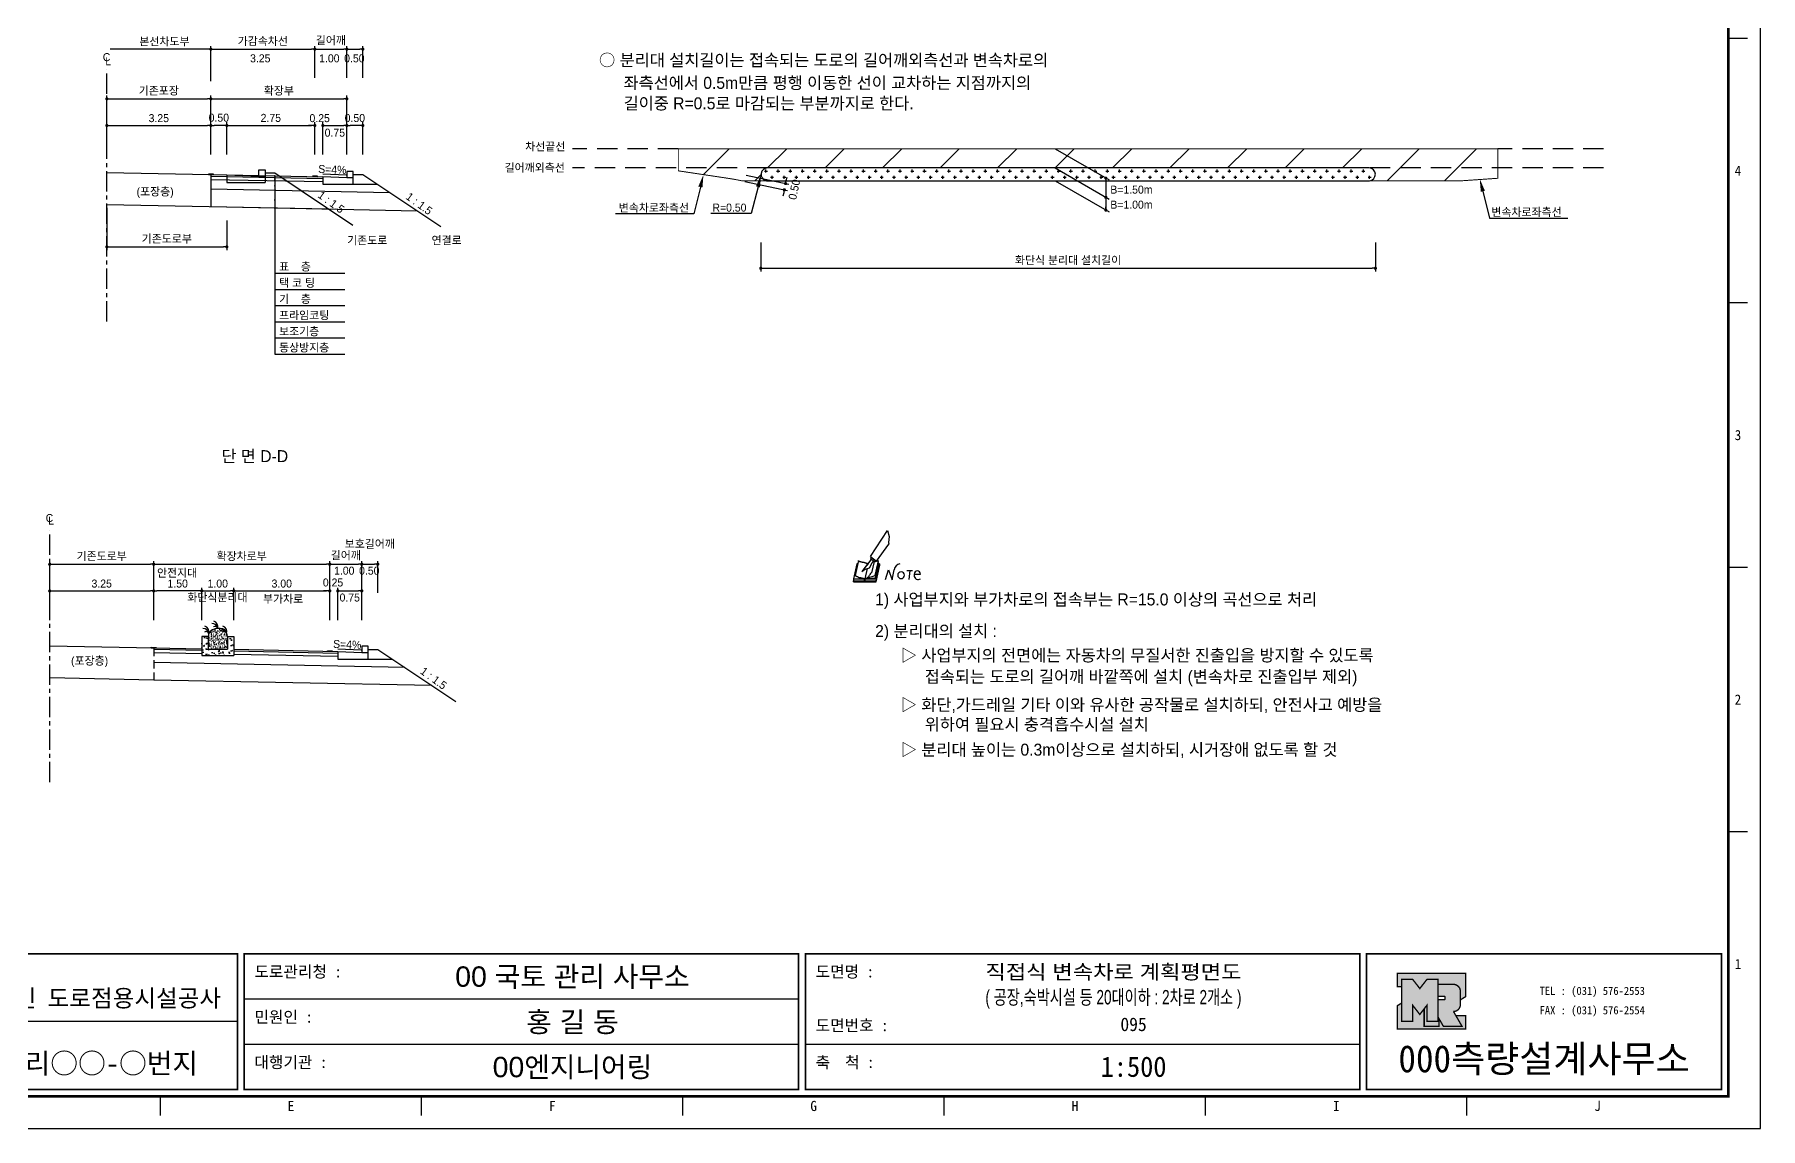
# Model space of a CAD drawing. Header units: millimetres. Extents: x 440 to 864, y 1 to 301.
# Drawn here: x 594.1 to 863.7, y 1.4 to 172.3 of the extents above; entities that cross this region are included whole.
import ezdxf
from ezdxf.enums import TextEntityAlignment as Align

# ---------------------------------------------------------------- set-up
doc = ezdxf.new("R2010")
doc.units = ezdxf.units.MM
doc.linetypes.add('CENTER', pattern=[50.8, 31.75, -6.35, 6.35, -6.35])
doc.linetypes.add('HIDDEN', pattern=[9.525, 6.35, -3.175])
for name, color, linetype in [('CC-GSTR-0004', 4, 'Continuous'), ('CM-LANE-0030', 30, 'Continuous'), ('CZ-DIMT-0002', 7, 'Continuous'), ('CZ-EXST-0002', 1, 'Continuous'), ('CZ-LIN1-0007', 7, 'Continuous'), ('CZ-LIN2-0003', 3, 'Continuous'), ('CZ-LINE-0001', 7, 'Continuous'), ('CZ-TEXT-BOX0', 7, 'Continuous'), ('TITLE', 7, 'Continuous')]:
    doc.layers.add(name, color=color, linetype=linetype)
doc.styles.add('견고딕', font='arial.ttf')
doc.styles.add('돋움', font='')
doc.styles.add('돋음체', font='')
doc.styles.get('돋움').set_extended_font_data('Dotum')
doc.styles.get('돋음체').set_extended_font_data('DotumChe')

# ---------------------------------------------------------------- blocks, each defined once
blk = doc.blocks.new('note')
for p, q in [((0.85, 3.5), (3.53, 7.57)), ((1.8, 2.79), (3.74, 5.46)), ((3.53, 7.57), (3.8, 6.64)), ((3.8, 6.64), (3.69, 5.72)), ((3.69, 5.72), (3.74, 5.46)), ((-1.01, 2.9), (-1.53, 0.52)), ((-1, 2.9), (-1.01, 2.9)), ((-0.98, 2.85), (-1, 2.9)), ((-0.95, 2.8), (-0.98, 2.85)), ((-0.9, 2.75), (-0.95, 2.8)), ((-0.85, 2.72), (-0.9, 2.75)), ((-0.79, 2.69), (-0.85, 2.72)), ((0.75, 2.77), (-0.46, 1.16)), ((1, 3.1), (0.75, 2.77)), ((0.85, 3.5), (1.8, 2.79)), ((1, 3.4), (0.85, 3.21)), ((0.85, 3.21), (1.52, 2.71)), ((1.47, 2.74), (1.01, 0.97)), ((1.16, 2.53), (1.37, 2.82)), ((2.13, 2.84), (1.44, 2.63)), ((1.52, 2.71), (1.66, 2.9)), ((1.6, 0.53), (2.13, 2.84)), ((-1.24, 2.36), (-1.77, 0)), ((-1.77, 0), (1.77, 0)), ((-1.77, 0), (-1.77, -0.3)), ((-1.53, 0.52), (-1.55, 0.54)), ((-1.48, 0.48), (-1.53, 0.52)), ((-1.43, 0.44), (-1.48, 0.48)), ((-1.38, 0.41), (-1.43, 0.44)), ((-1.33, 0.4), (-1.38, 0.41)), ((-1.27, 0.37), (-1.33, 0.4)), ((-1.22, 0.35), (-1.27, 0.37)), ((-1.13, 2.36), (-1.24, 2.36)), ((-1.17, 0.33), (-1.22, 0.35)), ((-1.12, 0.32), (-1.17, 0.33)), ((-1.02, 0.25), (-1.12, 0.32)), ((-0.97, 0.22), (-1.02, 0.25)), ((-0.93, 0.21), (-0.97, 0.22)), ((-0.88, 0.19), (-0.93, 0.21)), ((-0.8, 0.18), (-0.88, 0.19)), ((-0.75, 0.17), (-0.8, 0.18)), ((-0.74, 2.68), (-0.79, 2.69)), ((-0.7, 0.16), (-0.75, 0.17)), ((-0.69, 2.65), (-0.74, 2.68)), ((-0.64, 0.15), (-0.7, 0.16)), ((-0.64, 2.65), (-0.69, 2.65)), ((-0.59, 2.63), (-0.64, 2.65)), ((-0.58, 0.14), (-0.64, 0.15)), ((-0.54, 2.62), (-0.59, 2.63)), ((-0.53, 0.13), (-0.58, 0.14)), ((-0.48, 2.61), (-0.54, 2.62)), ((-0.48, 0.12), (-0.53, 0.13)), ((-0.43, 2.61), (-0.48, 2.61)), ((-0.43, 0.11), (-0.48, 0.12)), ((0.37, 2.24), (-0.46, 1.16)), ((-0.46, 1.16), (-0.08, 1.47)), ((-0.38, 2.59), (-0.43, 2.61)), ((-0.38, 0.08), (-0.43, 0.11)), ((-0.33, 2.59), (-0.38, 2.59)), ((-0.29, 0.06), (-0.38, 0.08)), ((-0.27, 2.58), (-0.33, 2.59)), ((-0.23, 0.05), (-0.29, 0.06)), ((-0.22, 2.57), (-0.27, 2.58)), ((-0.16, 0.04), (-0.23, 0.05)), ((-0.17, 2.56), (-0.22, 2.57)), ((-0.12, 2.55), (-0.17, 2.56)), ((-0.11, 0.03), (-0.16, 0.04)), ((-0.07, 2.53), (-0.12, 2.55)), ((-0.04, 0.02), (-0.11, 0.03)), ((-0.08, 1.47), (0.72, 1.75)), ((-0.01, 2.51), (-0.07, 2.53)), ((-0.05, -0.3), (-0.05, 0)), ((0, 0), (-0.04, 0.02)), ((0.04, 2.5), (-0.01, 2.51)), ((0.37, 1.63), (0, 0)), ((0, 0), (1.6, 0.53)), ((0, 0), (1.65, 0.18)), ((0, 0.01), (0.06, 0.04)), ((0, -0.3), (0, 0)), ((0.09, 2.48), (0.04, 2.5)), ((0.05, -0.3), (0.05, 0)), ((0.06, 0.04), (0.11, 0.07)), ((0.14, 2.48), (0.09, 2.48)), ((0.11, 0.07), (0.16, 0.09)), ((0.2, 2.47), (0.14, 2.48)), ((0.16, 0.09), (0.21, 0.12)), ((0.26, 2.43), (0.18, 2.46)), ((0.21, 0.12), (0.27, 0.14)), ((0.34, 2.4), (0.26, 2.43)), ((0.27, 0.14), (0.36, 0.19)), ((0.45, 2.37), (0.34, 2.4)), ((0.36, 0.19), (0.41, 0.22)), ((0.41, 0.22), (0.46, 0.27)), ((0.46, 0.27), (0.51, 0.3)), ((0.51, 0.3), (0.56, 0.34)), ((0.56, 0.34), (0.6, 0.4)), ((0.6, 0.4), (0.64, 0.45)), ((0.64, 0.45), (0.67, 0.51)), ((0.67, 0.51), (0.74, 0.58)), ((0.72, 1.75), (1.16, 2.53)), ((0.74, 0.58), (0.79, 0.63)), ((0.79, 0.63), (0.83, 0.68)), ((0.83, 0.68), (0.86, 0.73)), ((0.86, 0.73), (0.89, 0.79)), ((0.89, 0.84), (0.92, 0.89)), ((0.89, 0.79), (0.89, 0.84)), ((0.92, 0.89), (0.96, 0.95)), ((0.96, 0.95), (1.01, 0.97)), ((1.65, 0.18), (2.19, 2.48)), ((1.77, 0), (2.3, 2.36)), ((1.77, -0.3), (2.3, 2.07)), ((1.77, -0.38), (2.3, 1.99)), ((1.77, -0.44), (2.3, 1.93)), ((1.77, 0), (1.77, -0.3)), ((2.19, 2.48), (2.04, 2.47)), ((2.3, 2.36), (2.16, 2.36)), ((2.3, 2.36), (2.3, 2.07)), ((3.21, -0.08), (3.68, 1.4)), ((3.68, 1.4), (4.26, -0.14)), ((4.26, -0.14), (4.56, 1.44)), ((6.55, 1.34), (7.46, 1.34)), ((7.01, 1.34), (6.87, -0.11)), ((7.71, 0.77), (7.71, 0.55)), ((7.71, 0.77), (8.67, 0.77)), ((-1.77, -0.3), (1.77, -0.3)), ((-1.77, -0.43), (-1.77, -0.3)), ((-1.77, -0.37), (1.77, -0.37)), ((-1.77, -0.43), (1.77, -0.43))]:
    blk.add_line(p, q)
for centre, major_axis, start_param, end_param in [((0.4, 2.31), (0.0702, 0.0702), 3.283946, 6.425539), ((5.68, 1.23), (-0.806, 0.806), -0.591174, 0.597824), ((5.66, 0.58), (-0.378, 0.378), 3.926991, 10.210176), ((8.3, 0.49), (0.422, 0.422), 2.265602, 4.634911), ((8.19, 0.77), (-0.342, 0.342), 3.926991, 7.068583)]:
    blk.add_ellipse(centre, major_axis=major_axis, ratio=1, start_param=start_param, end_param=end_param)
blk = doc.blocks.new('_Dot')
at = {"color": 0, "linetype": 'ByBlock', "lineweight": -2}
blk.add_line((-0.5, 0), (-1, 0), dxfattribs=at)
at = {"color": 0, "linetype": 'ByBlock', "const_width": 0.5}
blk.add_lwpolyline([(-0.25, 0, 1), (0.25, 0, 1)], format="xyb", close=True, dxfattribs=at)

msp = doc.modelspace()

# ---------------------------------------------------------------- hatches: boundary and pattern name
at = {"layer": 'CZ-EXST-0002'}
h = msp.add_hatch(dxfattribs=at)
h.set_pattern_fill('AR-CONC', color=256, scale=0.01, style=0)
h.set_pattern_definition([(50, (-487.9127, 3559.1292), (1.8218467, -0.15939086), [0.1905, -2.0955]), (355, (-487.9127, 3559.1292), (-0.3524283, 1.9105664), [0.1524, -1.6764]), (100.451, (-487.7609, 3559.116), (1.469425, 1.7511669), [0.1619, -1.7809]), (46.1842, (-487.9127, 3559.6372), (2.7107904, -0.4204233), [0.28575, -3.14325]), (96.6356, (-487.6868, 3559.6022), (2.3740423, 2.4742556), [0.24285, -2.67135]), (351.184, (-487.9127, 3559.6372), (2.374046, 2.4742512), [0.2286, -2.5146]), (21, (-487.6587, 3559.5102), (1.5161488, -1.0226552), [0.1905, -2.0955]), (326, (-487.6587, 3559.5102), (0.6180203, 1.8418797), [0.1524, -1.6764]), (71.4514, (-487.5324, 3559.425), (2.1341649, 0.8192286), [0.1619, -1.7809]), (37.5, (-487.9127, 3559.1292), (0.03088603, 0.84555039), [0, -1.65608, 0, -1.7018, 0, -1.68275]), (7.5, (-487.9127, 3559.1292), (0.66819663, 1.00180575), [0, -0.97028, 0, -1.61798, 0, -0.64135]), (327.5, (-488.47915, 3559.1292), (1.35590595, -0.05728744), [0, -0.635, 0, -1.9812, 0, -2.6289]), (317.5, (-488.7331, 3559.1292), (1.4812918, 0.2542649), [0, -0.8255, 0, -1.31572, 0, -1.8669])])
h.paths.add_polyline_path([(625.21, 75.28), (625.21, 78.28), (624.21, 78.28), (624.21, 76.28), (621.21, 76.28), (621.21, 78.28), (620.21, 78.28), (620.21, 75.28)])
h = msp.add_hatch(dxfattribs=at)
h.set_pattern_fill('AR-SAND', color=256, scale=0.01, style=0)
h.set_pattern_definition([(37.5, (-487.91273, 3559.1292), (-0.016000313, 0.489413237), [0, -0.38608, 0, -0.4318, 0, -0.41275]), (7.5, (-487.9127, 3559.1292), (0.44952328, 0.7168251), [0, -0.20828, 0, -0.34798, 0, -0.13335]), (327.5, (-488.22515, 3559.1292), (0.79099237, 0.001437185), [0, -0.127, 0, -0.4572, 0, -0.5969]), (317.5, (-488.22515, 3559.1292), (0.76355645, 0.22292932), [0, -0.0635, 0, -0.29972, 0, -0.3429])])
edge = h.paths.add_edge_path()
edge.add_ellipse((622.71, 78.28), major_axis=(-1.5, 0), ratio=0.829212, start_angle=180, end_angle=360)
edge.add_line((621.21, 78.28), (621.21, 76.28))
edge.add_line((621.21, 76.28), (624.21, 76.28))
edge.add_line((624.21, 76.28), (624.21, 78.28))
at = {"layer": 'CZ-LIN1-0007'}
for points in [[(622, 150.44), (622, 150.56), (621.25, 150.58), (621.25, 150.45)], [(638.25, 150.11), (638.25, 150.24), (637.5, 150.25), (637.5, 150.13)], [(613.08, 76.44), (613.08, 76.56), (612.33, 76.58), (612.33, 76.45)], [(640.58, 75.89), (640.58, 76.01), (639.83, 76.03), (639.83, 75.9)]]:
    msp.add_hatch(color=256, dxfattribs=at).paths.add_polyline_path(points)
at = {"layer": 'CZ-LIN2-0003'}
h = msp.add_hatch(dxfattribs=at)
h.set_pattern_fill('CROSS', color=256, scale=0.15, style=0)
h.set_pattern_definition([(0, (375.6913, -307.1653), (0.9525, 0.9525), [0.47625, -1.42875]), (90, (375.9294, -307.40345), (-0.9525, 0.9525), [0.47625, -1.42875])])
h.paths.add_polyline_path([(708.6, 151.48, 0.857281), (708.3, 149.53, -0.001024), (708.44, 149.48), (802.56, 149.48, 1), (802.56, 151.48)])
at = {"layer": 'TITLE', "ltscale": 150}
h = msp.add_hatch(color=8, dxfattribs=at)
edge = h.paths.add_edge_path()
edge.add_line((817.64, 25.6), (806.97, 25.6))
edge.add_line((806.97, 25.6), (806.97, 23.52))
edge.add_line((806.97, 23.52), (807.68, 23.52))
edge.add_line((807.68, 23.52), (807.68, 24.69))
edge.add_line((807.68, 24.69), (809.37, 24.69))
edge.add_line((809.37, 24.69), (810.5, 23.24))
edge.add_line((810.5, 23.24), (811.63, 24.69))
edge.add_line((811.63, 24.69), (813.32, 24.69))
edge.add_line((813.32, 24.69), (813.32, 23.89))
edge.add_line((813.32, 23.89), (815.76, 23.89))
edge.add_arc((815.76, 22.82), 1.07, 0, 90, ccw=False)
edge.add_line((816.83, 22.82), (816.83, 21.46))
edge.add_line((816.83, 21.46), (817.64, 21.96))
edge.add_line((817.64, 21.96), (817.64, 25.6))
h.paths.add_polyline_path([(811.18, 20.07), (810.5, 19.19), (809.37, 20.64), (809.37, 18.13), (807.68, 18.13), (807.68, 20.98), (806.97, 20.54), (806.97, 16.91), (817.64, 16.91), (817.64, 18.99), (816.14, 18.99), (817.1, 17.33), (814.19, 17.33), (813.49, 18.54), (813.49, 17.33), (811.18, 17.33)])
msp.add_hatch(color=5, dxfattribs=at).paths.add_polyline_path([(813.32, 24.69), (811.63, 24.69), (810.5, 23.24), (809.37, 24.69), (807.68, 24.69), (807.68, 18.13), (809.37, 18.13), (809.37, 20.64), (810.5, 19.19), (811.63, 20.64), (811.63, 18.13), (813.32, 18.13)])
h = msp.add_hatch(color=161, dxfattribs=at)
edge = h.paths.add_edge_path()
edge.add_arc((815.76, 22.82), 1.07, 360, 450)
edge.add_line((815.76, 23.89), (813.32, 23.89))
edge.add_line((813.32, 23.89), (813.32, 22.04))
edge.add_line((813.32, 22.04), (814.31, 22.04))
edge.add_arc((814.31, 21.93), 0.113, 0, 90, ccw=False)
edge.add_line((814.43, 21.93), (814.43, 21.62))
edge.add_arc((814.31, 21.62), 0.113, 270, 360, ccw=False)
edge.add_line((814.31, 21.5), (813.32, 21.5))
edge.add_line((813.32, 21.5), (813.32, 18.13))
edge.add_line((813.32, 18.13), (811.63, 18.13))
edge.add_line((811.63, 18.13), (811.63, 20.64))
edge.add_line((811.63, 20.64), (811.18, 20.07))
edge.add_line((811.18, 20.07), (811.18, 17.33))
edge.add_line((811.18, 17.33), (813.49, 17.33))
edge.add_line((813.49, 17.33), (813.49, 18.54))
edge.add_line((813.49, 18.54), (814.19, 17.33))
edge.add_line((814.19, 17.33), (817.1, 17.33))
edge.add_line((817.1, 17.33), (815.76, 19.65))
edge.add_arc((815.76, 20.72), 1.07, 270, 360)
edge.add_line((816.83, 20.72), (816.83, 22.82))

# ---------------------------------------------------------------- linework, layer by layer
at = {"color": 0, "linetype": 'ByBlock', "lineweight": -2}
for p, q in [((621.38, 170.04), (621.13, 170.04)), ((711.48, 149.29), (711.53, 149.53)), ((761.45, 149.65), (761.45, 149.4)), ((711.17, 147.82), (711.12, 147.58)), ((761.45, 146.65), (761.45, 146.4)), ((761.45, 145.15), (761.45, 145.4))]:
    msp.add_line(p, q, dxfattribs=at)
at = {"color": 0, "linetype": 'ByBlock', "const_width": 0.25}
for points in [[(621.5, 170.04, 1), (621.75, 170.04, 1)], [(711.19, 147.94, 1), (711.25, 148.19, 1)], [(711.45, 149.16, 1), (711.4, 148.92, 1)], [(761.45, 149.77, 1), (761.45, 150.02, 1)], [(761.45, 146.77, 1), (761.45, 147.02, 1)], [(761.45, 145.02, 1), (761.45, 144.77, 1)]]:
    msp.add_lwpolyline(points, format="xyb", close=True, dxfattribs=at)
at = {"layer": 'CC-GSTR-0004'}
for points in [[(643.88, 149.95), (642.88, 149.95), (639.13, 150.1), (639.13, 148.95), (643.88, 148.95), (643.88, 150.95), (642.88, 150.95), (642.88, 149.95)], [(646.21, 75.72), (645.21, 75.72), (641.46, 75.87), (641.46, 74.72), (646.21, 74.72), (646.21, 76.72), (645.21, 76.72), (645.21, 75.72)]]:
    msp.add_lwpolyline(points, dxfattribs=at)
at = {"layer": 'CM-LANE-0030'}
for p, q in [((698.59, 150.44), (702.63, 154.48)), ((708.61, 151.48), (711.61, 154.48)), ((717.59, 151.48), (720.59, 154.48)), ((726.57, 151.48), (729.57, 154.48)), ((735.55, 151.48), (738.55, 154.48)), ((744.53, 151.48), (747.53, 154.48)), ((753.51, 151.48), (756.51, 154.48)), ((762.49, 151.48), (765.49, 154.48)), ((771.47, 151.48), (774.47, 154.48)), ((780.46, 151.48), (783.46, 154.48)), ((789.44, 151.48), (792.44, 154.48)), ((798.42, 151.48), (801.42, 154.48)), ((805.4, 149.48), (810.4, 154.48)), ((814.38, 149.48), (819.38, 154.48)), ((706.61, 149.48), (707.6, 150.46))]:
    msp.add_line(p, q, dxfattribs=at)
at = {"layer": 'CM-LANE-0030', "const_width": 0.15}
msp.add_lwpolyline([(822.7, 154.48), (822.7, 149.87), (817.08, 149.48), (704.56, 149.48, 0.015132), (702.39, 149.87), (694.66, 151.03), (694.66, 154.48)], format="xyb", close=True, dxfattribs=at)
at = {"layer": 'CZ-EXST-0002'}
for p, q in [((629.13, 151.2), (630.13, 151.2)), ((629.13, 150.2), (629.13, 151.2)), ((630.13, 151.2), (630.13, 149.2)), ((605.38, 150.77), (624.13, 150.4)), ((624.13, 150.4), (629.13, 150.2)), ((624.13, 150.4), (624.13, 149.2)), ((624.13, 149.2), (630.13, 149.2)), ((629.13, 150.2), (630.13, 150.2)), ((630.13, 150.7), (631.63, 150.7)), ((631.63, 150.7), (643.83, 142.56)), ((605.38, 145.77), (640.05, 145.08)), ((612.7, 76.45), (596.46, 76.77)), ((612.7, 71.45), (596.46, 71.77))]:
    msp.add_line(p, q, dxfattribs=at)
at = {"layer": 'CZ-LIN1-0007'}
for p, q in [((621.25, 150.58), (622, 150.56)), ((621.25, 150.45), (622, 150.44)), ((622, 150.56), (622, 150.44)), ((637.5, 150.25), (638.25, 150.24)), ((637.5, 150.13), (638.25, 150.11)), ((638.25, 150.24), (638.25, 150.11)), ((612.33, 76.45), (612.33, 76.58)), ((612.33, 76.58), (613.08, 76.56)), ((613.08, 76.44), (612.33, 76.45)), ((613.08, 76.56), (613.08, 76.44)), ((639.83, 76.03), (640.58, 76.01)), ((639.83, 75.9), (639.83, 76.03)), ((640.58, 75.89), (639.83, 75.9)), ((640.58, 76.01), (640.58, 75.89))]:
    msp.add_line(p, q, dxfattribs=at)
at = {"layer": 'CZ-LIN2-0003'}
for p, q in [((621.63, 150.45), (621.63, 145.45)), ((621.63, 150.45), (639.13, 150.1)), ((621.63, 150.2), (639.13, 149.85)), ((621.63, 149.7), (639.13, 149.35)), ((643.88, 150.45), (645.38, 150.45)), ((643.88, 148.95), (647.63, 148.95)), ((645.38, 150.45), (657.58, 142.31)), ((621.63, 148.2), (649.59, 147.64)), ((621.63, 145.45), (653.84, 144.8)), ((621.21, 78.28), (620.21, 78.28)), ((620.21, 78.28), (620.21, 75.28)), ((621.21, 78.28), (621.21, 76.28)), ((624.21, 78.28), (625.21, 78.28)), ((624.21, 78.28), (624.21, 76.28)), ((625.21, 78.28), (625.21, 75.28)), ((620.21, 76.3), (612.7, 76.45)), ((620.21, 76.05), (612.7, 76.2)), ((620.21, 75.55), (612.7, 75.7)), ((621.21, 76.28), (624.21, 76.28)), ((641.46, 75.87), (625.21, 76.2)), ((641.46, 75.62), (625.21, 75.95)), ((646.21, 76.22), (647.71, 76.22)), ((647.71, 76.22), (659.91, 68.09)), ((651.92, 73.41), (612.7, 74.2)), ((620.21, 75.28), (625.21, 75.28)), ((641.46, 75.12), (625.21, 75.45)), ((646.21, 74.72), (649.96, 74.72)), ((656.17, 70.58), (612.7, 71.45))]:
    msp.add_line(p, q, dxfattribs=at)
msp.add_lwpolyline([(802.56, 151.48), (708.6, 151.48, 0.857281), (708.3, 149.53, -0.001024), (708.44, 149.48), (802.6, 149.48), (802.63, 149.48, 0.966023)], format="xyb", close=True, dxfattribs=at)
for centre, radius, start, end in [((620.44, 78.62), 0.88, 7.8639, 92.7752), ((620.9, 78.59), 0.44, 19.771, 124.0366), ((620.33, 78.97), 1, 347.1802, 67.3267), ((621.83, 79.41), 0.88, 7.8639, 92.7752), ((622.29, 79.38), 0.44, 19.771, 124.0366), ((621.73, 79.75), 1, 347.1802, 67.3267), ((623.23, 78.62), 0.88, 7.8639, 92.7752), ((623.69, 78.59), 0.44, 19.771, 124.0366), ((623.12, 78.97), 1, 347.1802, 67.3267)]:
    msp.add_arc(centre, radius, start, end, dxfattribs=at)
msp.add_ellipse((622.71, 78.28), major_axis=(-1.5, 0), ratio=0.829212, start_param=3.141593, end_param=6.283185, dxfattribs=at)
at = {"layer": 'CZ-LINE-0001'}
for p, q in [((621.63, 170.04), (605.88, 170.04)), ((621.63, 165.07), (621.63, 170.54)), ((621.63, 165.57), (621.63, 170.54)), ((622.13, 170.04), (637.38, 170.04)), ((637.88, 165.57), (637.88, 170.54)), ((637.88, 165.57), (637.88, 170.54)), ((638.38, 170.04), (642.38, 170.04)), ((642.88, 165.57), (642.88, 170.54)), ((642.88, 165.57), (642.88, 170.54)), ((643.38, 170.04), (644.88, 170.04)), ((645.38, 165.57), (645.38, 170.54)), ((605.38, 158.62), (605.38, 162.79)), ((605.88, 162.29), (621.13, 162.29)), ((621.63, 158.62), (621.63, 162.79)), ((621.63, 158.62), (621.63, 162.79)), ((622.13, 162.29), (642.38, 162.29)), ((642.88, 158.62), (642.88, 162.79)), ((605.38, 153.57), (605.38, 158.62)), ((605.88, 158.12), (621.13, 158.12)), ((621.63, 153.57), (621.63, 158.62)), ((621.63, 153.57), (621.63, 158.62)), ((623.63, 158.12), (622.13, 158.12)), ((624.13, 153.57), (624.13, 158.62)), ((624.13, 153.57), (624.13, 158.62)), ((624.63, 158.12), (637.38, 158.12)), ((637.38, 158.12), (636.88, 158.12)), ((637.88, 153.57), (637.88, 158.62)), ((637.88, 153.57), (637.88, 158.62)), ((639.13, 153.57), (639.13, 158.62)), ((639.13, 153.57), (639.13, 158.62)), ((639.63, 158.12), (640.13, 158.12)), ((639.63, 158.12), (642.38, 158.12)), ((642.88, 156.01), (642.88, 158.62)), ((642.88, 153.57), (642.88, 158.62)), ((644.88, 158.12), (643.38, 158.12)), ((645.38, 153.57), (645.38, 158.62)), ((753.51, 154.48), (761.95, 149.61)), ((753.51, 151.48), (761.95, 146.61)), ((631.64, 150.25), (631.64, 122.39)), ((705.05, 149.38), (711.71, 147.96)), ((705.26, 150.35), (711.92, 148.94)), ((711.53, 149.53), (711.64, 150.02)), ((753.51, 149.48), (761.95, 144.61)), ((761.45, 149.9), (761.45, 144.9)), ((711.12, 147.58), (711.01, 147.09)), ((605.38, 145.27), (605.38, 138.65)), ((624.13, 143.27), (624.13, 138.65)), ((605.88, 139.15), (623.63, 139.15)), ((707.54, 139.84), (707.54, 135.3)), ((803.56, 139.84), (803.56, 135.3)), ((631.64, 135.05), (642.58, 135.05)), ((708.04, 135.8), (803.06, 135.8)), ((631.64, 132.51), (642.58, 132.51)), ((631.64, 129.98), (642.58, 129.98)), ((631.64, 127.45), (642.58, 127.45)), ((631.64, 124.92), (642.58, 124.92)), ((631.64, 122.39), (642.58, 122.39)), ((596.46, 85.88), (596.46, 90.05)), ((596.96, 89.55), (612.2, 89.55)), ((612.7, 85.88), (612.7, 90.05)), ((612.7, 85.88), (612.7, 90.05)), ((613.2, 89.55), (639.71, 89.55)), ((640.21, 85.88), (640.21, 90.05)), ((640.21, 85.08), (640.21, 90.05)), ((640.71, 89.55), (644.71, 89.55)), ((645.21, 85.08), (645.21, 90.05)), ((645.21, 85.08), (645.21, 90.05)), ((645.71, 89.55), (647.21, 89.55)), ((647.71, 85.08), (647.71, 90.05)), ((596.46, 80.83), (596.46, 85.88)), ((596.96, 85.38), (612.2, 85.38)), ((612.7, 80.83), (612.7, 85.88)), ((612.7, 80.83), (612.7, 85.88)), ((619.71, 85.38), (613.2, 85.38)), ((620.21, 80.83), (620.21, 85.88)), ((620.21, 80.83), (620.21, 85.88)), ((620.71, 85.38), (624.71, 85.38)), ((625.21, 80.83), (625.21, 85.88)), ((625.21, 80.83), (625.21, 85.88)), ((625.71, 85.38), (639.71, 85.38)), ((639.71, 85.38), (639.21, 85.38)), ((640.21, 80.83), (640.21, 85.88)), ((640.21, 80.83), (640.21, 85.88)), ((641.46, 80.83), (641.46, 85.88)), ((641.46, 80.83), (641.46, 85.88)), ((641.96, 85.38), (642.46, 85.38)), ((641.96, 85.38), (644.71, 85.38)), ((645.21, 80.83), (645.21, 85.88))]:
    msp.add_line(p, q, dxfattribs=at)
at = {"layer": 'CZ-LINE-0001', "linetype": 'CENTER', "ltscale": 0.1}
for p, q in [((605.38, 127.49), (605.38, 166.88)), ((596.46, 55.48), (596.46, 94.86))]:
    msp.add_line(p, q, dxfattribs=at)
at = {"layer": 'CZ-LINE-0001', "linetype": 'HIDDEN', "ltscale": 0.5}
for p, q in [((694.66, 154.48), (678.14, 154.48)), ((839.22, 154.48), (822.7, 154.48)), ((708.6, 151.48), (678.14, 151.48)), ((839.22, 151.48), (802.56, 151.48))]:
    msp.add_line(p, q, dxfattribs=at)
at = {"layer": 'CZ-LINE-0001', "linetype": 'HIDDEN', "ltscale": 0.2}
msp.add_line((612.7, 76.45), (612.7, 71.45), dxfattribs=at)
at = {"layer": 'CZ-LINE-0001'}
for points in [[(642.77, 150.36), (639.13, 150.5)], [(698.11, 148.5), (697.06, 144.32), (684.83, 144.32)], [(707.11, 148.52), (706.06, 144.34), (699.72, 144.34)], [(645.1, 76.13), (641.46, 76.28)]]:
    msp.add_lwpolyline(points, dxfattribs=at)
at = {"layer": 'CZ-LINE-0001', "extrusion": (0, 0, -1)}
msp.add_lwpolyline([(-820.35, 147.84), (-821.4, 143.66), (-833.63, 143.66)], dxfattribs=at)
at = {"layer": 'CZ-LINE-0001', "linetype": 'ByBlock'}
for centre, start, end in [((631.63, 149.5), 0, 180), ((631.63, 149.5), 0, 180), ((631.63, 149.5), 180, 0), ((631.63, 149.5), 180, 0), ((631.63, 148.7), 0, 180), ((631.63, 148.7), 0, 180), ((631.63, 148.7), 180, 0), ((631.63, 148.7), 180, 0), ((631.64, 150.19), 0, 180), ((631.64, 150.19), 0, 180), ((631.64, 150.19), 180, 0), ((631.64, 150.19), 180, 0), ((631.64, 149.99), 0, 180), ((631.64, 149.99), 0, 180), ((631.64, 149.99), 180, 0), ((631.64, 149.99), 180, 0), ((631.64, 149.75), 0, 180), ((631.64, 149.75), 0, 180), ((631.64, 149.75), 180, 0), ((631.64, 149.75), 180, 0), ((631.63, 146.47), 0, 180), ((631.63, 146.47), 0, 180), ((631.63, 146.47), 180, 0), ((631.63, 146.47), 180, 0)]:
    msp.add_arc(centre, 0.0625, start, end, dxfattribs=at)
at = {"layer": 'CZ-LINE-0001'}
for points in [[(697.78, 148.58), (698.59, 150.44), (698.43, 148.42)], [(706.79, 148.61), (707.6, 150.46), (707.43, 148.44)]]:
    msp.add_solid(points, dxfattribs=at)
at = {"layer": 'CZ-LINE-0001', "extrusion": (0, 0, -1)}
msp.add_solid([(-820.67, 147.92), (-819.86, 149.78), (-820.03, 147.76)], dxfattribs=at)
at = {"layer": 'TITLE', "color": 7, "linetype": 'Continuous'}
for p, q in [((861.71, 171.71), (858.69, 171.71)), ((861.71, 130.39), (858.69, 130.39)), ((861.71, 89.06), (858.69, 89.06)), ((861.71, 47.73), (858.69, 47.73)), ((613.74, 3.38), (613.74, 6.4)), ((654.56, 3.38), (654.56, 6.4)), ((695.39, 3.38), (695.39, 6.4)), ((736.21, 3.38), (736.21, 6.4)), ((777.04, 3.38), (777.04, 6.4)), ((817.86, 3.38), (817.86, 6.4))]:
    msp.add_line(p, q, dxfattribs=at)
at = {"layer": 'TITLE', "ltscale": 150}
for p, q in [((626.84, 21.61), (713.45, 21.61)), ((625.78, 18.07), (539.17, 18.07)), ((626.84, 14.53), (713.45, 14.53)), ((714.51, 14.53), (801.12, 14.53))]:
    msp.add_line(p, q, dxfattribs=at)
at = {"layer": 'TITLE'}
msp.add_line((858.8, 6.4), (449.94, 6.4), dxfattribs=at)
msp.add_lwpolyline([(440.36, 1.36), (863.72, 1.36), (863.72, 300.74), (440.36, 300.74)], close=True, dxfattribs=at)
at = {"layer": 'TITLE', "linetype": 'Continuous', "const_width": 0.403}
msp.add_lwpolyline([(450.44, 6.4), (450.44, 295.7), (858.69, 295.7), (858.69, 6.4)], close=True, dxfattribs=at)
at = {"layer": 'TITLE', "ltscale": 150}
for points, const_width in [([(539.17, 28.68), (625.78, 28.68), (625.78, 7.46), (539.17, 7.46)], 0.265), ([(713.45, 7.46), (626.84, 7.46), (626.84, 28.68), (713.45, 28.68)], 0.265), ([(714.51, 28.68), (801.12, 28.68), (801.12, 7.46), (714.51, 7.46)], 0.265), ([(857.63, 28.68), (857.63, 7.46), (802.19, 7.46), (802.19, 28.68), (857.63, 28.68)], 0.265), ([(813.32, 24.69), (811.63, 24.69), (810.5, 23.24), (809.37, 24.69), (807.68, 24.69), (807.68, 18.13), (809.37, 18.13), (809.37, 20.64), (810.5, 19.19), (811.63, 20.64), (811.63, 18.13), (813.32, 18.13)], 0.212), ([(811.18, 20.07), (810.5, 19.19), (809.37, 20.64), (809.37, 18.13), (807.68, 18.13), (807.68, 20.98), (806.97, 20.54), (806.97, 16.91), (817.64, 16.91), (817.64, 18.99), (816.14, 18.99), (817.1, 17.33), (814.19, 17.33), (813.49, 18.54), (813.49, 17.33), (811.18, 17.33)], 0.212)]:
    msp.add_lwpolyline(points, close=True, dxfattribs=dict(at, const_width=const_width))
at = {"layer": 'TITLE', "ltscale": 150, "const_width": 0.212}
for points in [[(817.64, 25.6), (806.97, 25.6), (806.97, 23.52), (807.68, 23.52), (807.68, 24.69), (809.37, 24.69), (810.5, 23.24), (811.63, 24.69), (813.32, 24.69), (813.32, 23.89), (815.76, 23.89, -0.414214), (816.83, 22.82), (816.83, 21.46), (817.64, 21.96)], [(816.83, 22.82, 0.414214), (815.76, 23.89), (813.32, 23.89), (813.32, 22.04), (814.31, 22.04, -0.414214), (814.43, 21.93), (814.43, 21.62, -0.414214), (814.31, 21.5), (813.32, 21.5), (813.32, 18.13), (811.63, 18.13), (811.63, 20.64), (811.18, 20.07), (811.18, 17.33), (813.49, 17.33), (813.49, 18.54), (814.19, 17.33), (817.1, 17.33), (815.76, 19.65, 0.414214), (816.83, 20.72)]]:
    msp.add_lwpolyline(points, format="xyb", close=True, dxfattribs=at)

# ---------------------------------------------------------------- block references
at = {"layer": 'CZ-LINE-0001', "xscale": 0.5, "yscale": 0.5, "zscale": 0.5, "rotation": 180}
for p in [(621.63, 170.04), (637.88, 170.04), (642.88, 170.04), (605.38, 162.29), (621.63, 162.29), (605.38, 158.12), (621.63, 158.12), (624.13, 158.12), (639.13, 158.12), (639.13, 158.12), (642.88, 158.12), (605.38, 139.15), (707.54, 135.8), (596.46, 89.55), (612.7, 89.55), (640.21, 89.55), (645.21, 89.55), (596.46, 85.38), (612.7, 85.38), (620.21, 85.38), (625.21, 85.38), (641.46, 85.38), (641.46, 85.38)]:
    msp.add_blockref('_Dot', p, dxfattribs=at)
at = {"layer": 'CZ-LINE-0001', "xscale": 0.5, "yscale": 0.5, "zscale": 0.5}
for p in [(637.88, 170.04), (642.88, 170.04), (645.38, 170.04), (621.63, 162.29), (642.88, 162.29), (621.63, 158.12), (624.13, 158.12), (637.88, 158.12), (637.88, 158.12), (642.88, 158.12), (645.38, 158.12), (624.13, 139.15), (803.56, 135.8), (612.7, 89.55), (640.21, 89.55), (645.21, 89.55), (647.71, 89.55), (612.7, 85.38), (620.21, 85.38), (625.21, 85.38), (640.21, 85.38), (640.21, 85.38), (645.21, 85.38)]:
    msp.add_blockref('_Dot', p, dxfattribs=at)
at = {"layer": 'CZ-TEXT-BOX0'}
msp.add_blockref('note', (723.81, 87.25), dxfattribs=at)

# ---------------------------------------------------------------- texts
at = {"layer": 'CZ-DIMT-0002', "style": '돋움'}
for s, p in [('C', (605.34, 168.8)), ('L', (605.6, 168.14)), ('차선끝선', (673.87, 154.82)), ('C', (596.42, 96.77)), ('L', (596.68, 96.38))]:
    msp.add_text(s, height=1.25, dxfattribs=at).set_placement(p, align=Align.MIDDLE_CENTER)
for s, p in [('3.25', (627.76, 167.99)), ('1.00', (638.55, 167.99)), ('0.50', (642.46, 167.99)), ('길어깨외측선', (667.52, 150.91)), ('(포장층)', (610.03, 147.16)), ('B=1.50m', (762.15, 147.47)), ('변속차로좌측선', (685.36, 144.63)), ('R=0.50', (699.99, 144.66)), ('B=1.00m', (762.15, 145.12)), ('변속차로좌측선', (821.68, 143.97)), ('기존도로', (642.92, 139.55)), ('연결로', (656.11, 139.55)), ('표    층', (632.29, 135.43)), ('택 코 팅', (632.29, 132.9)), ('기    층', (632.29, 130.37)), ('프라임코팅', (632.29, 127.84)), ('보조기층', (632.29, 125.31)), ('동상방지층', (632.29, 122.78)), ('1.00', (640.88, 87.92)), ('0.50', (644.79, 87.92)), ('안전지대', (613.22, 87.57)), ('화단식분리대', (617.95, 83.74)), ('부가차로', (629.78, 83.5)), ('(포장층)', (599.79, 73.84))]:
    msp.add_text(s, height=1.25, dxfattribs=at).set_placement(p)
for s, p in [('○ 분리대 설치길이는 접속되는 도로의 길어깨외측선과 변속차로의', (682.26, 168.34)), ('좌측선에서 0.5m만큼 평행 이동한 선이 교차하는 지점까지의', (686.11, 164.78)), ('길이중 R=0.5로 마감되는 부분까지로 한다.', (686.11, 161.58)), ('1) 사업부지와 부가차로의 접속부는 R=15.0 이상의 곡선으로 처리', (725.41, 84.05)), ('2) 분리대의 설치 :', (725.41, 79.11)), ('▷ 사업부지의 전면에는 자동차의 무질서한 진출입을 방지할 수 있도록', (729.39, 75.31)), ('접속되는 도로의 길어깨 바깥쪽에 설치 (변속차로 진출입부 제외)', (733.17, 71.99)), ('▷ 화단,가드레일 기타 이와 유사한 공작물로 설치하되, 안전사고 예방을', (729.39, 67.59)), ('위하여 필요시 충격흡수시설 설치', (733.17, 64.52)), ('▷ 분리대 높이는 0.3m이상으로 설치하되, 시거장애 없도록 할 것', (729.39, 60.57))]:
    msp.add_text(s, height=1.875, dxfattribs=at).set_placement(p, align=Align.MIDDLE_LEFT)
for s, rotation, p in [('S=4%', 357.7094, (640.61, 151.25)), ('1 : 1.5', 323.8881, (640.43, 146.15)), ('1 : 1.5', 323.8881, (654.18, 145.9)), ('S=4%', 357.7094, (642.94, 77.02)), ('1 : 1.5', 323.8881, (656.43, 71.73))]:
    msp.add_text(s, height=1.25, rotation=rotation, dxfattribs=at).set_placement(p, align=Align.MIDDLE_CENTER)
at = {"layer": 'CZ-DIMT-0002', "insert": (614.38, 171.18), "char_height": 1.25, "attachment_point": 5, "style": '돋움'}
msp.add_mtext('본선차도부', dxfattribs=at)
at = {"layer": 'CZ-DIMT-0002', "insert": (712.78, 148.11), "char_height": 1.25, "attachment_point": 5, "rotation": 78.0015, "style": '돋움'}
msp.add_mtext('\\A1;0.50', dxfattribs=at)
at = {"layer": 'CZ-LINE-0001', "char_height": 1.25, "attachment_point": 5, "style": '돋움'}
for s, insert in [('\\A1;가감속차선', (629.75, 171.24)), ('\\A1;길어깨', (640.38, 171.36)), ('\\A1;기존포장', (613.5, 163.49)), ('\\A1;확장부', (632.25, 163.49)), ('\\A1;3.25', (613.5, 159.26)), ('\\A1;0.50', (622.88, 159.33)), ('\\A1;2.75', (631, 159.3)), ('\\A1;0.25', (638.63, 159.26)), ('\\A1;0.50', (644.13, 159.28)), ('\\A1;0.75', (641, 156.99)), ('\\A1;기존도로부', (614.75, 140.35)), ('\\A1;화단식 분리대 설치길이', (755.55, 137)), ('\\A1;길어깨', (642.71, 90.87)), ('\\A1;보호길어깨', (646.46, 92.67)), ('\\A1;기존도로부', (604.58, 90.75)), ('\\A1;확장차로{\\fGulimChe|b0|i0|c129|p32;부}', (626.45, 90.75)), ('\\A1;3.25', (604.58, 86.52)), ('\\A1;1.50', (616.45, 86.52)), ('\\A1;1.00', (622.71, 86.52)), ('\\A1;3.00', (632.71, 86.52)), ('\\A1;0.25', (640.72, 86.69)), ('\\A1;0.75', (643.33, 84.34))]:
    msp.add_mtext(s, dxfattribs=dict(at, insert=insert))
at = {"layer": 'CZ-TEXT-BOX0', "style": '돋움'}
msp.add_text('단 면 D-D', height=1.875, dxfattribs=at).set_placement((628.49, 106.44), align=Align.MIDDLE_CENTER)
at = {"layer": 'TITLE', "color": 3, "linetype": 'Continuous', "style": '돋음체'}
for s, p in [('4', (860.2, 151.06)), ('3', (860.2, 109.73)), ('2', (860.2, 68.4)), ('1', (860.2, 27.07)), ('E', (634.15, 4.89)), ('F', (674.98, 4.89)), ('G', (715.8, 4.89)), ('H', (756.63, 4.89)), ('I', (797.45, 4.89)), ('J', (838.27, 4.89))]:
    msp.add_text(s, height=1.59, dxfattribs=at).set_placement(p, align=Align.MIDDLE)
at = {"layer": 'TITLE', "style": '돋음체'}
for s, p in [('도로관리청 :', (628.44, 24.97)), ('도면명 :', (716.11, 24.97)), ('민원인 :', (628.44, 17.89)), ('도면번호 :', (716.11, 16.57)), ('대행기관 :', (628.44, 10.82)), ('축  척 :', (716.11, 10.82))]:
    msp.add_text(s, height=1.804, dxfattribs=at).set_placement(p)
at = {"layer": 'TITLE', "color": 7, "linetype": 'Continuous'}
for s, height, style, p in [('00 국토 관리 사무소', 3.1832, '견고딕', (678.11, 25.14)), ('국도 ○○호선 ○○○외 ○인 도로점용시설공사', 2.7, '돋음체', (584.98, 21.76)), ('홍 길 동', 3.183, '견고딕', (678.11, 18.07)), ('○○시 ○○면 ○○리○○-○번지', 3.1832, '돋음체', (587.01, 11.59)), ('00엔지니어링', 3.183, '견고딕', (678.11, 11))]:
    msp.add_text(s, height=height, dxfattribs=dict(at, style=style)).set_placement(p, align=Align.MIDDLE)
at = {"layer": 'TITLE', "style": '돋움'}
for s, width, p, p2 in [('직접식 변속차로 계획평면도', 1.010039, (742.64, 24.71), (782.64, 24.71)), ('( 공장,숙박시설 등 20대이하 : 2차로 2개소 )', 0.635475, (742.64, 20.76), (782.64, 20.76))]:
    msp.add_text(s, height=2.25, dxfattribs=dict(at, width=width)).set_placement(p, p2, align=Align.FIT)
at = {"layer": 'TITLE', "color": 180, "style": '돋음체'}
for s, p in [('TEL : (031) 576-2553', (829.21, 22.24)), ('FAX : (031) 576-2554', (829.21, 19.21))]:
    msp.add_text(s, height=1.2733, dxfattribs=at).set_placement(p)
at = {"layer": 'TITLE', "linetype": 'Continuous', "style": '돋음체'}
for s, height, p in [('095', 2.122, (765.78, 17.63)), ('1:500', 3.183, (765.78, 11))]:
    msp.add_text(s, height=height, dxfattribs=at).set_placement(p, align=Align.MIDDLE)
at = {"layer": 'TITLE', "color": 180, "style": '돋음체'}
msp.add_text('000측량설계사무소', height=4.244, dxfattribs=at).set_placement((829.91, 10.15), align=Align.CENTER)

doc.saveas('drawing.dxf')
